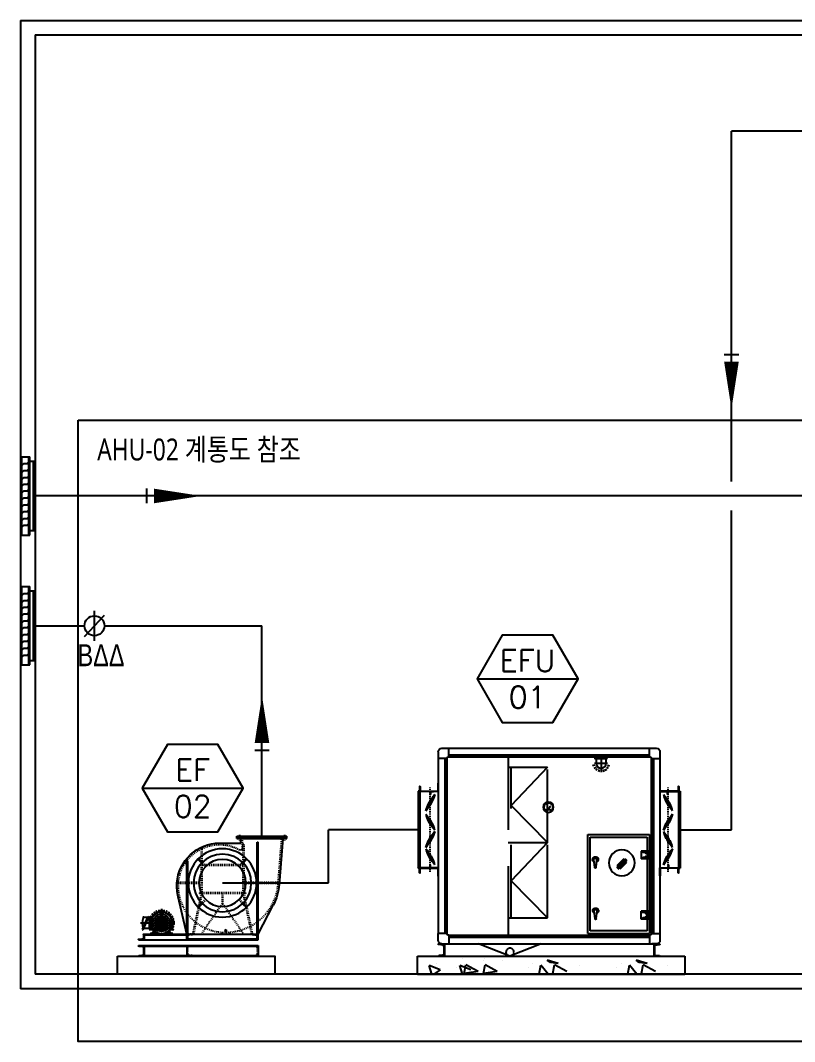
# Model space of a CAD drawing. Header units: millimetres. Extents: x -86 to 11742, y 5229 to 11464.
# Drawn here: x 8528 to 8612.8, y 5385.4 to 5497.3 of the extents above; entities that cross this region are included whole.
import ezdxf
from ezdxf.enums import TextEntityAlignment as Align
from ezdxf.lldxf.tags import DXFTag

# ---------------------------------------------------------------- set-up
doc = ezdxf.new("R2010")
doc.units = ezdxf.units.MM
doc.header["$LTSCALE"] = 5
doc.header["$PDMODE"] = 1
for name, pattern in [('CENTER', [2, 1.25, -0.25, 0.25, -0.25]), ('CENTER2', [28.575, 19.05, -3.175, 3.175, -3.175]), ('HIDDEN', [0.375, 0.25, -0.125]), ('HIDDEN2', [4.7625, 3.175, -1.5875]), ('HIDDENX2', [0.75, 0.5, -0.25]), ('PHANTOM', [63.5, 31.75, -6.35, 6.35, -6.35, 6.35, -6.35])]:
    doc.linetypes.add(name, pattern=pattern)
doc.layers.get('0').update_dxf_attribs({"linetype": 'CONTINUOUS'})
doc.layers.get('Defpoints').update_dxf_attribs({"linetype": 'CONTINUOUS'})
for name, color, linetype in [('2', 2, 'CONTINUOUS'), ('AUTO', 7, 'CONTINUOUS'), ('C', 7, 'CENTER'), ('FPP', 7, 'CONTINUOUS'), ('LGK-S', 121, 'CONTINUOUS'), ('NARA', 8, 'CONTINUOUS')]:
    doc.layers.add(name, color=color, linetype=linetype)
doc.styles.add('GHS', font='ROMANS.shx', dxfattribs={"bigfont": 'GHS.shx'})
doc.styles.add('QQ', font='MALGUN.TTF.TTF')
doc.styles.get("Standard").update_dxf_attribs({"font": 'SYMBOL'})
tags = doc.linetypes.add('H2', pattern=[1, 0.6, -0.4]).pattern_tags.tags
tags[6:7] = [DXFTag(74, 4), DXFTag(75, 0), DXFTag(340, '0'), DXFTag(46, 1.0), DXFTag(50, 0.0), DXFTag(44, 0.0), DXFTag(45, 0.0)]
tags[4:5] = [DXFTag(74, 4), DXFTag(75, 0), DXFTag(340, '0'), DXFTag(46, 1.0), DXFTag(50, 0.0), DXFTag(44, 0.0), DXFTag(45, 0.0)]

# ---------------------------------------------------------------- blocks, each defined once
blk = doc.blocks.new('LU')
at = {"layer": '2', "color": 1}
for p, q in [((-2.3, -6.33), (-2.3, 7.06)), ((-0.67, 7.06), (-2.3, 7.06)), ((-2.09, -6.33), (-2.09, 7.06)), ((-0.88, 7.06), (-0.88, -6.33)), ((-0.88, 7.06), (-0.67, 7.06)), ((-0.67, 7.06), (-0.67, -6.33)), ((-3.1, -5.58), (-3.1, 6.31)), ((-2.09, 6.31), (-3.1, 6.31)), ((-2.9, -5.58), (-2.9, 6.31)), ((-2.09, -5.58), (-3.1, -5.58)), ((-0.67, -6.33), (-2.3, -6.33))]:
    blk.add_line(p, q, dxfattribs=at)
at = {"layer": 'FPP', "color": 1}
for p, q in [((-2.09, 6.2), (-1.9, 5.84)), ((-1.9, 5.84), (-1.18, 5.84)), ((-1.18, 5.84), (-0.88, 5.5)), ((-2.09, 5), (-1.9, 4.65)), ((-2.09, 3.84), (-1.9, 3.48)), ((-1.9, 4.65), (-1.18, 4.65)), ((-1.18, 4.65), (-0.88, 4.3)), ((-2.09, 2.67), (-1.9, 2.32)), ((-1.9, 3.48), (-1.18, 3.48)), ((-1.9, 2.32), (-1.18, 2.32)), ((-1.18, 3.48), (-0.88, 3.14)), ((-1.18, 2.32), (-0.88, 1.98)), ((-2.09, 1.51), (-1.9, 1.16)), ((-2.09, 0.35), (-1.9, 0)), ((-1.9, 1.16), (-1.18, 1.16)), ((-1.9, 0), (-1.18, 0)), ((-1.18, 1.16), (-0.88, 0.82)), ((-1.18, 0), (-0.88, -0.34)), ((-2.09, -0.85), (-1.9, -1.2)), ((-1.9, -1.2), (-1.18, -1.2)), ((-1.18, -1.2), (-0.88, -1.54)), ((-2.09, -2.01), (-1.9, -2.36)), ((-2.09, -3.21), (-1.9, -3.56)), ((-1.9, -2.36), (-1.18, -2.36)), ((-1.18, -2.36), (-0.88, -2.7)), ((-2.09, -4.37), (-1.9, -4.72)), ((-1.9, -3.56), (-1.18, -3.56)), ((-1.9, -4.72), (-1.18, -4.72)), ((-1.18, -3.56), (-0.88, -3.9)), ((-1.18, -4.72), (-0.88, -5.06))]:
    blk.add_line(p, q, dxfattribs=at)
blk = doc.blocks.new('1hp2')
at = {"color": 5}
for p, q in [((4739.9, 9246.6), (4780.2, 9337)), ((4743.6, 9244.9), (4783.8, 9335.4)), ((4748.8, 9333.8), (4777.4, 9333.8)), ((4780.2, 9337), (4783.8, 9335.4)), ((4781.4, 9329.9), (4783.3, 9329.1)), ((4783.7, 9333.6), (4797, 9333.6)), ((4785, 9333.6), (4785, 9253.6)), ((4785, 9328.6), (4785, 9258.6)), ((4796.5, 9336.2), (4805.2, 9330.1)), ((4798, 9338.7), (4807.4, 9334.1)), ((4807, 9351.2), (4814.2, 9343.4)), ((4809, 9353.4), (4817.3, 9346.9)), ((4820.4, 9363.6), (4825.9, 9354.6)), ((4822.8, 9365.4), (4829.6, 9357.3)), ((4835.9, 9324.9), (4909.2, 9324.9)), ((4836.1, 9373), (4839.6, 9363)), ((4838.9, 9374.2), (4843.8, 9364.9)), ((4839.7, 9328.6), (4905.4, 9328.6)), ((4850.5, 9335.9), (4894.7, 9335.9)), ((4853.5, 9379), (4854.8, 9368.5)), ((4856.4, 9379.6), (4859.3, 9369.5)), ((4860.7, 9339.7), (4884.4, 9339.7)), ((4867.5, 9382.4), (4864.2, 9370)), ((4864.2, 9367.8), (4864.2, 9356.3)), ((4867.8, 9375.6), (4873, 9378.6)), ((4867.8, 9375.6), (4867.8, 9372.6)), ((4867.8, 9372.6), (4867.8, 9369.5)), ((4873, 9366.5), (4867.8, 9369.5)), ((4873, 9378.6), (4878.3, 9375.6)), ((4878.3, 9369.5), (4873, 9366.5)), ((4878.3, 9372.6), (4878.3, 9375.6)), ((4878.3, 9369.5), (4878.3, 9372.6)), ((4881.9, 9370), (4878.5, 9382.4)), ((4881.9, 9368.4), (4881.9, 9356.3)), ((4886.8, 9369.5), (4889.7, 9379.6)), ((4891.3, 9368.5), (4892.6, 9379)), ((4902.3, 9364.9), (4907.2, 9374.2)), ((4906.5, 9363), (4910, 9373)), ((4916.5, 9357.3), (4923.2, 9365.4)), ((4920.2, 9354.6), (4925.7, 9363.6)), ((4928.8, 9346.9), (4937.1, 9353.4)), ((4931.8, 9343.4), (4939.1, 9351.2)), ((4938.7, 9334.1), (4948.1, 9338.7)), ((4940.9, 9330.1), (4949.6, 9336.2)), ((4748.4, 9255.8), (4780, 9255.8)), ((4783.7, 9253.6), (4793.5, 9253.6)), ((4785.7, 9301.3), (4796.2, 9299.3)), ((4785.7, 9286), (4796.1, 9287.8)), ((4786, 9283), (4796.6, 9283.2)), ((4786.1, 9304.3), (4796.6, 9303.9)), ((4789.2, 9268), (4799, 9271.9)), ((4789.3, 9319.3), (4799, 9315.2)), ((4790.1, 9265.2), (4800.4, 9267.6)), ((4790.2, 9322.2), (4800.4, 9319.6)), ((4802.4, 9263), (4793.4, 9253.9)), ((4799.4, 9257.1), (4804.6, 9260.1)), ((4799.4, 9257.1), (4799.4, 9254.1)), ((4799.4, 9254.1), (4799.4, 9251)), ((4804.6, 9248), (4799.4, 9251)), ((4803.8, 9263.8), (4814.3, 9269.8)), ((4804.6, 9260.1), (4809.9, 9257.1)), ((4809.9, 9251), (4804.6, 9248)), ((4809.9, 9254.1), (4809.9, 9257.1)), ((4809.9, 9251), (4809.9, 9254.1)), ((4813.2, 9248.8), (4823.1, 9254.6)), ((4823.2, 9295.6), (4921.9, 9295.6)), ((4823.2, 9291.6), (4921.9, 9291.6)), ((4824.3, 9302.8), (4920.8, 9302.8)), ((4824.3, 9284.3), (4920.8, 9284.3)), ((4825.4, 9306.6), (4919.7, 9306.6)), ((4825.4, 9280.5), (4919.7, 9280.5)), ((4828.3, 9313.8), (4916.8, 9313.8)), ((4828.3, 9273.3), (4916.8, 9273.3)), ((4830.4, 9317.6), (4914.7, 9317.6)), ((4830.4, 9269.5), (4914.7, 9269.5)), ((4835.9, 9262.3), (4909.2, 9262.3)), ((4839.7, 9258.5), (4905.4, 9258.5)), ((4850.5, 9251.2), (4894.7, 9251.2)), ((4933.5, 9248.5), (4922.9, 9254.6)), ((4941.7, 9264.1), (4931.8, 9269.8)), ((4936.2, 9257.1), (4941.5, 9260.1)), ((4936.2, 9257.1), (4936.2, 9254.1)), ((4936.2, 9254.1), (4936.2, 9251)), ((4941.5, 9248), (4936.2, 9251)), ((4941.5, 9260.1), (4946.7, 9257.1)), ((4946.7, 9251), (4941.5, 9248)), ((4952.7, 9253.9), (4943.6, 9263)), ((4945.6, 9267.6), (4955.9, 9265.2)), ((4945.7, 9319.6), (4955.9, 9322.2)), ((4946.7, 9254.1), (4946.7, 9257.1)), ((4946.7, 9251), (4946.7, 9254.1)), ((4947, 9315.2), (4956.8, 9319.3)), ((4947.1, 9271.9), (4956.9, 9268)), ((4949.4, 9283.2), (4960, 9283)), ((4949.5, 9303.9), (4960, 9304.3)), ((4949.9, 9299.3), (4960.3, 9301.3)), ((4950, 9287.8), (4960.3, 9286)), ((4739.9, 9246.6), (4743.6, 9244.9)), ((4798, 9213.6), (4798, 9218.6)), ((4798, 9213.6), (4835, 9213.6)), ((4798.9, 9244.4), (4811.3, 9247.7)), ((4801, 9221.6), (4829, 9221.6)), ((4805.5, 9221.6), (4805.5, 9213.6)), ((4815.2, 9226), (4819, 9240.2)), ((4815.5, 9221.6), (4815.5, 9213.6)), ((4825, 9223.8), (4827.3, 9232.4)), ((4834.7, 9217.6), (4837.2, 9222.1)), ((4835, 9213.6), (4835, 9215.6)), ((4860.7, 9247.5), (4884.4, 9247.5)), ((4908.8, 9222.1), (4911.4, 9217.6)), ((4911, 9213.6), (4911, 9215.6)), ((4911, 9213.6), (4948, 9213.6)), ((4917, 9221.6), (4945, 9221.6)), ((4918.8, 9232.4), (4921.1, 9223.8)), ((4927.1, 9240.2), (4930.8, 9226)), ((4930.5, 9213.6), (4930.5, 9221.6)), ((4934.8, 9247.7), (4947.2, 9244.4)), ((4940.5, 9213.6), (4940.5, 9221.6)), ((4948, 9213.6), (4948, 9218.6))]:
    blk.add_line(p, q, dxfattribs=at)
for centre, radius in [((4873, 9293.6), 60), ((4873, 9372.6), 5.25), ((4804.6, 9254.1), 5.25), ((4941.5, 9254.1), 5.25)]:
    blk.add_circle(centre, radius, dxfattribs=at)
for centre, radius, start, end in [((4883, 9291.8), 145, 164.98969, 194.92212), ((4748.8, 9327.8), 6, 90, 164.98969), ((4777.4, 9335.8), 2, 270, 336), ((4782, 9326.3), 3, 0, 66), ((4797.3, 9337.4), 1.5, 47.99999, 235.20062), ((4797, 9334.6), 1, 269.99936, 55.20128), ((4873, 9293.6), 74.5, 99.29811, 200.70199), ((4803.4, 9327.7), 3, 333.89932, 55.20053), ((4808.1, 9352.2), 1.5, 35.99999, 223.20064), ((4808.7, 9336.8), 3, 243.92902, 326.07082), ((4812.1, 9341.4), 3, 321.89932, 43.20053), ((4819.1, 9349.2), 3, 231.92898, 314.07082), ((4821.7, 9364.4), 1.5, 23.99999, 211.20065), ((4823.3, 9353), 3, 309.89932, 31.20053), ((4831.9, 9359.2), 3, 219.92894, 302.07082), ((4872.6, 9291.6), 49.5, 137.76079, 148.29989), ((4837.5, 9373.5), 1.5, 12, 199.20066), ((4836.8, 9362.1), 3, 297.89932, 19.20054), ((4872.6, 9291.6), 49.5, 116.50585, 131.57094), ((4846.4, 9366.4), 3, 207.9289, 290.07077), ((4851.8, 9368.1), 3, 285.89928, 7.20054), ((4854.9, 9379.2), 1.5, 0, 187.20068), ((4862.2, 9370.3), 3, 195.92886, 263.72581), ((4872.6, 9291.6), 49.5, 76.119, 103.881), ((4860.4, 9371), 4, 279.2982, 345.00932), ((4860.2, 9356.3), 4, 281.55484, 360), ((4873, 9293.6), 87, 89.99998, 93.9851), ((4873, 9293.6), 89, 89.99998, 93.54299), ((4873, 9293.6), 89, 86.45697, 89.99998), ((4873, 9293.6), 87, 86.01487, 89.99998), ((4885.7, 9371), 4, 194.99072, 260.70216), ((4885.9, 9356.3), 4, 180.00004, 258.44585), ((4883.9, 9370.3), 3, 276.27423, 344.07114), ((4873, 9293.6), 74.5, 0, 80.70202), ((4891.1, 9379.2), 1.5, 352.79932, 179.99996), ((4894.3, 9368.1), 3, 172.79942, 254.10069), ((4872.6, 9291.6), 49.5, 48.42906, 63.49415), ((4899.6, 9366.4), 3, 249.92926, 332.0711), ((4909.3, 9362.1), 3, 160.79943, 242.10064), ((4908.5, 9373.5), 1.5, 340.79934, 167.99998), ((4872.6, 9291.6), 49.5, 31.70011, 42.23921), ((4914.2, 9359.2), 3, 237.92922, 320.07106), ((4922.8, 9353), 3, 148.79944, 230.10066), ((4924.4, 9364.4), 1.5, 328.79935, 155.99999), ((4926.9, 9349.2), 3, 225.92923, 308.07102), ((4934, 9341.4), 3, 136.79946, 218.10067), ((4937.3, 9336.8), 3, 213.92919, 296.07101), ((4938, 9352.2), 1.5, 316.79936, 144), ((4942.6, 9327.7), 3, 124.79947, 206.10063), ((4948.8, 9337.4), 1.5, 304.79938, 131.99996), ((4741, 9253.9), 2, 336, 14.92212), ((4780, 9260.8), 5, 270, 0), ((4786, 9302.8), 1.5, 87.92869, 131.12111), ((4786, 9302.8), 1.5, 228.87884, 259.20062), ((4786, 9284.5), 1.5, 99.92873, 130.06341), ((4786, 9284.5), 1.5, 229.93653, 271.2006), ((4789.8, 9320.7), 1.5, 59.99993, 247.20061), ((4789.8, 9266.6), 1.5, 95.99989, 283.20057), ((4873, 9293.6), 89, 206.45702, 210.00003), ((4873, 9293.6), 87, 206.01492, 210.00003), ((4795.6, 9290.8), 3, 279.92915, 2.07082), ((4795.6, 9296.4), 3, 357.89932, 79.20047), ((4796.7, 9306.9), 3, 267.9291, 350.07082), ((4796.7, 9280.2), 3, 9.89932, 91.20046), ((4797.9, 9312.4), 3, 345.89932, 67.20048), ((4797.9, 9274.7), 3, 291.92919, 14.07082), ((4801.1, 9322.5), 3, 255.92906, 338.07082), ((4801.1, 9264.7), 3, 35.8874, 103.20044), ((4799.6, 9265.8), 4, 314.99072, 20.70216), ((4812.3, 9273.3), 4, 300.00007, 18.44585), ((4825.1, 9251.1), 4, 41.55484, 119.99998), ((4872.6, 9291.6), 49.5, 166.8851, 175.40279), ((4872.6, 9295.5), 49.5, 184.59721, 193.1149), ((4872.6, 9291.6), 49.5, 153.28416, 162.37343), ((4872.6, 9295.5), 49.5, 197.62657, 206.71584), ((4872.6, 9295.5), 49.5, 211.70011, 222.23921), ((4872.6, 9295.5), 49.5, 228.42906, 243.49415), ((4872.6, 9295.5), 49.5, 296.50585, 311.57094), ((4872.6, 9295.5), 49.5, 317.76079, 328.29989), ((4872.6, 9291.6), 49.5, 17.62657, 26.71584), ((4872.6, 9295.5), 49.5, 333.28416, 342.37343), ((4920.9, 9251.1), 4, 60.00004, 138.4458), ((4872.6, 9291.6), 49.5, 4.59721, 13.1149), ((4872.6, 9295.5), 49.5, 346.8851, 355.40279), ((4933.8, 9273.3), 4, 161.55479, 239.99995), ((4944.9, 9322.5), 3, 201.9292, 284.07097), ((4944.9, 9264.7), 3, 76.79952, 144.11257), ((4946.5, 9265.8), 4, 159.29782, 225.00927), ((4946.5, 9265.8), 4, 159.29782, 225.00927), ((4873, 9293.6), 74.5, 339.29792, 359.99998), ((4948.2, 9312.4), 3, 112.79948, 194.10064), ((4948.2, 9274.7), 3, 165.92917, 248.07078), ((4949.4, 9306.9), 3, 189.92922, 272.07093), ((4949.4, 9280.2), 3, 88.79951, 170.10067), ((4950.5, 9296.4), 3, 100.7995, 182.10066), ((4950.5, 9290.8), 3, 177.92916, 260.07082), ((4873, 9293.6), 87, 330.00003, 333.98515), ((4873, 9293.6), 89, 330.00003, 333.54304), ((4956.2, 9320.7), 1.5, 292.79941, 120.00003), ((4956.3, 9266.6), 1.5, 256.79945, 84.00007), ((4960.1, 9302.8), 1.5, 280.79942, 108.00004), ((4960.1, 9284.5), 1.5, 268.79943, 96.00006), ((4873, 9293.6), 89, 210.00003, 213.54304), ((4873, 9293.6), 87, 210.00003, 213.98515), ((4801, 9218.6), 3, 90, 180), ((4809.4, 9227.6), 6, 269.99991, 344.99998), ((4812.3, 9243.8), 4, 39.29787, 105.0093), ((4873, 9293.6), 74.5, 219.29794, 320.70196), ((4816.1, 9241), 3, 345.00024, 42.75069), ((4822.1, 9224.6), 3, 269.99996, 345.00001), ((4824.4, 9233.2), 3, 345.00014, 51.13563), ((4829, 9215.6), 6, 0, 90), ((4842.4, 9219.1), 6, 67.65636, 149.99997), ((4872.6, 9295.5), 49.5, 256.119, 283.881), ((4903.6, 9219.1), 6, 30.00003, 112.34361), ((4917, 9215.6), 6, 90, 180), ((4921.7, 9233.2), 3, 128.86436, 194.99982), ((4924, 9224.6), 3, 195.00001, 270.00007), ((4929.9, 9241), 3, 137.24926, 194.99971), ((4933.8, 9243.8), 4, 74.99067, 140.70211), ((4936.6, 9227.6), 6, 195.00006, 270.00013), ((4945, 9218.6), 3, 0, 90), ((4873, 9293.6), 87, 326.01492, 330.00003), ((4873, 9293.6), 89, 326.45702, 330.00003)]:
    blk.add_arc(centre, radius, start, end, dxfattribs=at)
at = {"layer": 'C', "color": 5}
for p, q in [((4786.4, 9243.6), (4815.2, 9260.2)), ((4930.8, 9260.2), (4959.6, 9243.6))]:
    blk.add_line(p, q, dxfattribs=at)
at = {"layer": 'C', "color": 5, "ltscale": 0.5}
for p, q in [((4810.5, 9206.6), (4810.5, 9224.7)), ((4935.5, 9207), (4935.5, 9224.7))]:
    blk.add_line(p, q, dxfattribs=at)
at = {"layer": 'C', "color": 5}
for start, end in [(80.98145, 98.91403), (200.9815, 218.91408), (320.98151, 338.91409)]:
    blk.add_arc((4873, 9293.6), 79, start, end, dxfattribs=at)
at = {"layer": 'Defpoints', "color": 5}
for p in [(4873, 9382.6), (4963, 9293.6), (4966.5, 9293.6), (4834, 9213.6), (4912, 9213.6)]:
    blk.add_point(p, dxfattribs=at)
blk = doc.blocks.new('ea-tf')
at = {"layer": '2'}
for p, q in [((-378, 1266), (-904, 1266)), ((-904, 1239), (-904, 1266)), ((-378, 1252), (-904, 1252)), ((-378, 1239), (-904, 1239)), ((-861, 1239), (-823, 757)), ((-600, 172), (-600, 1201)), ((-591, 1201), (-600, 1201)), ((-591, 182), (-591, 1201)), ((-420, 1192), (-420, 1239)), ((-195, 1192), (-420, 1192)), ((-378, 1239), (-378, 1266)), ((-444, 984), (-483, 1024)), ((-437, 991), (-477, 1030)), ((-13, 991), (27, 1030)), ((-6, 984), (33, 1024)), ((141, 182), (141, 1005)), ((141, 1005), (150, 1005)), ((150, 172), (150, 1005)), ((-600, 232), (-760, 538)), ((-444, 561), (-483, 521)), ((-437, 554), (-477, 515)), ((-13, 554), (27, 515)), ((-6, 561), (33, 521)), ((150, 232), (242, 627)), ((141, 232), (-591, 232)), ((600, 232), (150, 232)), ((600, 225), (150, 225)), ((143, 182), (-600, 182)), ((600, 172), (-600, 172)), ((600, 112), (-600, 112)), ((-600, 112), (-600, 0)), ((150, 112), (150, 0)), ((600, 105), (-600, 105)), ((600, 8), (-600, 8)), ((600, 0), (-600, 0))]:
    blk.add_line(p, q, dxfattribs=at)
at = {"layer": '2', "color": 1, "linetype": 'CENTER'}
for p, q in [((-877, 1278), (-877, 1217)), ((-406, 1278), (-406, 1217)), ((-276, 267), (-243, 267)), ((-259, 250), (-259, 283))]:
    blk.add_line(p, q, dxfattribs=at)
at = {"layer": '2', "color": 5, "linetype": 'HIDDEN'}
for p, q in [((-847, 1252), (-808, 759)), ((-435, 1135), (-435, 1252)), ((-450, 1178), (-450, 669)), ((-441, 1178), (-441, 669)), ((-9, 1131), (-9, 669)), ((0, 1131), (-9, 1131)), ((0, 1131), (0, 669)), ((-403, 944), (-444, 984)), ((-397, 950), (-437, 991)), ((-53, 950), (-13, 991)), ((-47, 944), (-6, 984)), ((-441, 964), (-9, 964)), ((-441, 956), (-9, 956)), ((-809, 777), (-450, 777)), ((-809, 768), (-450, 768)), ((22, 777), (254, 777)), ((22, 768), (254, 768)), ((-450, 660), (-540, 232)), ((-441, 660), (-531, 232)), ((-467, 669), (17, 669)), ((-467, 660), (17, 660)), ((-227, 660), (-227, 555)), ((-223, 660), (-223, 555)), ((-9, 660), (81, 232)), ((0, 660), (90, 232)), ((-227, 555), (-449, 232)), ((-403, 601), (-444, 561)), ((-397, 595), (-437, 554)), ((-223, 555), (-1, 232)), ((-53, 595), (-13, 554)), ((-47, 601), (-6, 561)), ((-544, 225), (-577, 225)), ((-540, 230), (-540, 232)), ((90, 232), (150, 232)), ((90, 230), (90, 232)), ((95, 225), (128, 225)), ((150, 232), (150, 172)), ((150, 172), (150, 232)), ((150, 218), (150, 172)), ((-592, 177), (-592, 210)), ((-540, 112), (-540, 110)), ((90, 112), (90, 110)), ((143, 177), (143, 210)), ((147, 172), (150, 172)), ((-540, 0), (-600, 0)), ((-592, 90), (-592, 22)), ((-544, 105), (-577, 105)), ((-544, 8), (-577, 8)), ((-540, 3), (-540, 0)), ((90, 3), (90, 0)), ((90, 0), (150, 0)), ((95, 105), (128, 105)), ((95, 8), (128, 8)), ((143, 90), (143, 22))]:
    blk.add_line(p, q, dxfattribs=at)
at = {"layer": '2', "color": 5}
for p, q in [((-450, 1178), (-441, 1178)), ((-467, 669), (-467, 660)), ((17, 669), (17, 660)), ((-227, 555), (-223, 555))]:
    blk.add_line(p, q, dxfattribs=at)
at = {"layer": '2', "color": 1, "linetype": 'CENTER2'}
for p, q in [((416, 501), (416, 221)), ((637, 352), (276, 352))]:
    blk.add_line(p, q, dxfattribs=at)
at = {"layer": '2', "color": 5, "linetype": 'HIDDEN2'}
for p, q in [((-540, 232), (-600, 232)), ((-597, 172), (-600, 172)), ((150, 112), (150, 0))]:
    blk.add_line(p, q, dxfattribs=at)
at = {"layer": '2', "linetype": 'Continuous'}
for p, q in [((600, 232), (600, 172)), ((603, 232), (600, 232)), ((607, 228), (607, 195)), ((600, 172), (660, 172)), ((660, 172), (600, 172)), ((600, 112), (600, 0)), ((660, 112), (600, 112)), ((615, 172), (660, 172)), ((655, 180), (622, 180)), ((660, 176), (660, 172)), ((660, 112), (660, 110)), ((660, 0), (600, 0)), ((607, 90), (607, 22)), ((655, 105), (622, 105)), ((655, 8), (622, 8)), ((660, 3), (660, 0))]:
    blk.add_line(p, q, dxfattribs=at)
at = {"layer": '2'}
for centre, radius in [((-225, 772), 360), ((-225, 772), 304), ((-225, 772), 248), ((-259, 267), 9.78)]:
    blk.add_circle(centre, radius, dxfattribs=at)
for centre, radius, start, end in [((-195, 742), 450, 3.9546, 90), ((-255, 802), 570, 184.5424, 207.6301), ((-255, 742), 510, 346.9074, 3.4746)]:
    blk.add_arc(centre, radius, start, end, dxfattribs=at)
at = {"layer": '2', "color": 5, "linetype": 'HIDDEN'}
for centre, radius, start, end in [((-418, 1135), 16.5, 180, 299.6708), ((-195, 742), 435, 3.9546, 119.6708), ((-255, 802), 555, 184.5424, 273.0986), ((-255, 742), 495, 273.4746, 3.4746), ((-577, 210), 15, 90, 180), ((-544, 230), 4.5, 270, 0), ((95, 230), 4.5, 180, 270), ((128, 210), 15, 0, 90), ((-597, 177), 4.5, 270, 0), ((-544, 110), 4.5, 270, 0), ((95, 110), 4.5, 180, 270), ((147, 177), 4.5, 180, 270), ((-577, 90), 15, 90, 180), ((-577, 22), 15, 180, 270), ((-544, 3), 4.5, 0, 90), ((95, 3), 4.5, 90, 180), ((128, 90), 15, 0, 90), ((128, 22), 15, 270, 0)]:
    blk.add_arc(centre, radius, start, end, dxfattribs=at)
at = {"layer": '2', "linetype": 'Continuous'}
for centre, radius, start, end in [((603, 228), 4.5, 0, 90), ((622, 195), 15, 180, 270), ((655, 176), 4.5, 0, 90), ((655, 110), 4.5, 270, 0), ((622, 90), 15, 90, 180), ((622, 22), 15, 180, 270), ((655, 3), 4.5, 0, 90)]:
    blk.add_arc(centre, radius, start, end, dxfattribs=at)
at = {"layer": '2', "xscale": -1.5, "yscale": 1.5, "zscale": 1.5}
blk.add_blockref('1hp2', (7726, -13588), dxfattribs=at)
blk = doc.blocks.new('EFU-AHU2')
at = {"color": 2}
for p, q in [((-92.7, 1142.4), (-89.3, 1142.4)), ((-88.8, 1157.2), (-85.8, 1155.5)), ((-88.8, 1127.6), (-85.8, 1129.4)), ((-77.9, 1168.1), (-76.2, 1165.1)), ((-75.4, 1149.7), (-62.5, 1125.1)), ((-63.1, 1172), (-63.1, 1168.6)), ((-48.3, 1168.1), (-50.1, 1165.1)), ((-37.5, 1157.2), (-40.5, 1155.5)), ((-37.5, 1127.6), (-40.5, 1129.4)), ((-33.6, 1142.4), (-37, 1142.4))]:
    blk.add_line(p, q, dxfattribs=at)
blk.add_circle((-63.1, 1142.4), 35.3, dxfattribs=at)
for centre, radius, start, end in [((-63.1, 1142.4), 29.6, 311.80005, 228.19995), ((-63.1, 1091.1), 35.3, 46.63917, 133.36083)]:
    blk.add_arc(centre, radius, start, end, dxfattribs=at)
blk.add_solid([(-77.4, 1148.6), (-73.3, 1150.8), (-81.8, 1162)], dxfattribs=at)
at = {"layer": '2'}
for p, q in [((665.2, 1547), (-801.7, 1547)), ((-755.1, 1487.8), (-755.1, 1547)), ((618.6, 1487.8), (618.6, 1547)), ((-827, 1521.7), (-827, 278.3)), ((-827, 1521.7), (-827, 278.3)), ((-827, 1521.7), (-827, 231.7)), ((-767.8, 1475.1), (-827, 1475.1)), ((-767.8, 1475.1), (-767.8, 278.3)), ((618.6, 1487.8), (-755.1, 1487.8)), ((631.3, 1475.1), (631.3, 278.3)), ((631.3, 1475.1), (690.5, 1475.1)), ((690.5, 1521.7), (690.5, 1475.1)), ((690.5, 1475.1), (690.5, 278.3)), ((-467.6, 1429.3), (-481.7, 1424.7)), ((-461.1, 1416.5), (-473, 1407.8)), ((-450.9, 1406.3), (-459.6, 1394.3)), ((-438.1, 1399.8), (-442.7, 1385.7)), ((-409.8, 1399.8), (-405.2, 1385.7)), ((-397, 1406.3), (-388.3, 1394.3)), ((-386.8, 1416.5), (-374.9, 1407.8)), ((-380.3, 1429.3), (-366.2, 1424.7)), ((-424, 1397.6), (-424, 1382.7)), ((-880.2, 1229.8), (-880.2, 1251)), ((-880.2, 1229.8), (-878.5, 1229.8)), ((-878.5, 1229.8), (-878.5, 1249.3)), ((-878.5, 1249.3), (-859, 1249.3)), ((-859, 1249.3), (-859, 1251)), ((722.5, 1249.3), (722.5, 1251)), ((742, 1249.3), (722.5, 1249.3)), ((742, 1229.8), (742, 1249.3)), ((743.7, 1229.8), (742, 1229.8)), ((743.7, 1229.8), (743.7, 1251)), ((-885.5, 728.3), (-905, 728.3)), ((-905, 728.3), (-905, 726.6)), ((-885.5, 747.7), (-885.5, 728.3)), ((-883.8, 747.7), (-885.5, 747.7)), ((-883.8, 747.7), (-883.8, 726.6)), ((747.3, 747.7), (747.3, 726.6)), ((747.3, 747.7), (749, 747.7)), ((749, 747.7), (749, 728.3)), ((749, 728.3), (768.5, 728.3)), ((768.5, 728.3), (768.5, 726.6)), ((-767.8, 278.3), (-827, 278.3)), ((618.6, 265.6), (-755.1, 265.6)), ((-755.1, 265.6), (-755.1, 206.4)), ((618.6, 265.6), (618.6, 206.4)), ((631.3, 278.3), (690.5, 278.3)), ((690.5, 231.7), (690.5, 278.3)), ((690.5, 231.7), (690.5, 278.3)), ((-827, 206.4), (-772, 206.4)), ((-795.1, 198.9), (-823.9, 201.4)), ((-795.1, 198.9), (-823.9, 201.4)), ((73.3, 206.4), (-801.7, 206.4)), ((665.2, 206.4), (-801.7, 206.4)), ((-789, 192.1), (-789, 136)), ((-784.7, 206.4), (-784.7, 121.8)), ((665.2, 206.4), (73.3, 206.4)), ((648.2, 206.4), (648.2, 121.8)), ((652.5, 192.1), (652.5, 136)), ((658.6, 198.9), (687.4, 201.4)), ((690.5, 206.4), (665.2, 206.4)), ((-827, 121.8), (-827, 123.3)), ((-795.1, 129.2), (-823.9, 126.7)), ((658.6, 129.2), (687.4, 126.7)), ((690.5, 121.8), (690.5, 123.3))]:
    blk.add_line(p, q, dxfattribs=at)
at = {"layer": '2', "color": 5}
for p, q in [((-781.8, 1475.1), (-781.8, 278.3)), ((-775, 1475.1), (-775, 278.3)), ((618.6, 1501.8), (-755.1, 1501.8)), ((618.6, 1495), (-755.1, 1495)), ((638.5, 1475.1), (638.5, 278.3)), ((645.3, 1475.1), (645.3, 278.3)), ((618.6, 258.4), (-755.1, 258.4)), ((618.6, 251.6), (-755.1, 251.6))]:
    blk.add_line(p, q, dxfattribs=at)
at = {"layer": '2', "color": 1}
for p, q in [((-424, 1493.7), (-424, 1400.3)), ((-379.1, 1443.4), (-468.8, 1443.4))]:
    blk.add_line(p, q, dxfattribs=at)
at = {"layer": '2', "color": 5, "linetype": 'HIDDENX2', "ltscale": 200}
for p, q in [((211.8, 1487.8), (211.8, 265.6)), ((-58.1, 900), (-58.1, 1415.9)), ((211.8, 1415.9), (-58.1, 1415.9)), ((-58.1, 1415.9), (190.6, 1154.7)), ((211.8, 1415.9), (-58.1, 1415.9)), ((190.6, 384), (190.6, 1415.9)), ((190.6, 1154.7), (-58.1, 900)), ((-58.1, 384), (-58.1, 900)), ((211.8, 900), (-58.1, 900)), ((-58.1, 900), (190.6, 638.7)), ((211.8, 900), (-58.1, 900)), ((190.6, 638.7), (-58.1, 384)), ((211.8, 384), (-58.1, 384)), ((-14.8, 206.4), (200.4, 121.8)), ((200.4, 121.8), (415.6, 206.4))]:
    blk.add_line(p, q, dxfattribs=at)
at = {"layer": '2', "linetype": 'Continuous'}
for p, q in [((690.5, 1521.7), (690.5, 388.2)), ((690.5, 206.4), (-827, 206.4)), ((690.5, 121.8), (-827, 121.8)), ((-880.7, 59.1), (-880.7, 59.1)), ((-273, 59.1), (-273, 59.1))]:
    blk.add_line(p, q, dxfattribs=at)
at = {"layer": '2', "color": 1, "linetype": 'CENTER'}
for p, q in [((-882, 699.5), (-882, 1278.1)), ((745.5, 699.5), (745.5, 1278.1)), ((-872.4, 1039.9), (-891.6, 1039.9)), ((735.9, 1039.9), (755.1, 1039.9)), ((-872.4, 921.5), (-891.6, 921.5)), ((735.9, 921.5), (755.1, 921.5)), ((-872.4, 803.1), (-891.6, 803.1)), ((735.9, 803.1), (755.1, 803.1))]:
    blk.add_line(p, q, dxfattribs=at)
at = {"layer": '2', "color": 7}
for p, q in [((-964.1, 1251), (-964.1, 724.4)), ((-953.9, 1251), (-953.9, 692.7)), ((-858.8, 1216.9), (-860.2, 1214.4)), ((-859.9, 1217.5), (-858.8, 1216.9)), ((-858.7, 1213.5), (-857.3, 1216)), ((-857.3, 1216), (-856.2, 1215.4)), ((720.8, 1216), (719.7, 1215.4)), ((722.2, 1213.5), (720.8, 1216)), ((723.4, 1217.5), (722.3, 1216.9)), ((722.3, 1216.9), (723.7, 1214.4)), ((817.4, 1251), (817.4, 692.7)), ((827.6, 1251), (827.6, 724.4)), ((-906.7, 1130.4), (-907.8, 1131)), ((-905.3, 1132.9), (-906.7, 1130.4)), ((-905.2, 1129.6), (-903.8, 1132.1)), ((-904.1, 1128.9), (-905.2, 1129.6)), ((768.7, 1129.6), (767.4, 1132.1)), ((767.6, 1128.9), (768.7, 1129.6)), ((768.8, 1132.9), (770.2, 1130.4)), ((770.2, 1130.4), (771.3, 1131)), ((-906.7, 1082.8), (-907.8, 1082.2)), ((-905.3, 1080.3), (-906.7, 1082.8)), ((-904.1, 1084.2), (-905.2, 1083.6)), ((-905.2, 1083.6), (-903.8, 1081.1)), ((768.7, 1083.6), (767.4, 1081.1)), ((767.6, 1084.2), (768.7, 1083.6)), ((768.8, 1080.3), (770.2, 1082.8)), ((770.2, 1082.8), (771.3, 1082.2)), ((-858.8, 996.3), (-860.2, 998.8)), ((-859.9, 995.7), (-858.8, 996.3)), ((-858.7, 999.6), (-857.3, 997.1)), ((-857.3, 997.1), (-856.2, 997.7)), ((720.8, 997.1), (719.7, 997.7)), ((722.2, 999.6), (720.8, 997.1)), ((722.3, 996.3), (723.7, 998.8)), ((723.4, 995.7), (722.3, 996.3)), ((-858.8, 965.2), (-860.2, 962.7)), ((-859.9, 965.8), (-858.8, 965.2)), ((-858.7, 961.9), (-857.3, 964.4)), ((-857.3, 964.4), (-856.2, 963.7)), ((720.8, 964.4), (719.7, 963.7)), ((722.2, 961.9), (720.8, 964.4)), ((723.4, 965.8), (722.3, 965.2)), ((722.3, 965.2), (723.7, 962.7)), ((-906.7, 878.7), (-907.8, 879.3)), ((-906.7, 845.9), (-907.8, 845.3)), ((-905.3, 881.2), (-906.7, 878.7)), ((-905.3, 843.4), (-906.7, 845.9)), ((-905.2, 877.9), (-903.8, 880.4)), ((-904.1, 877.3), (-905.2, 877.9)), ((-904.1, 847.4), (-905.2, 846.8)), ((-905.2, 846.8), (-903.8, 844.3)), ((768.7, 877.9), (767.4, 880.4)), ((768.7, 846.8), (767.4, 844.3)), ((767.6, 877.3), (768.7, 877.9)), ((767.6, 847.4), (768.7, 846.8)), ((768.8, 881.2), (770.2, 878.7)), ((768.8, 843.4), (770.2, 845.9)), ((770.2, 878.7), (771.3, 879.3)), ((770.2, 845.9), (771.3, 845.3)), ((-858.8, 759.5), (-860.2, 762)), ((-859.9, 758.8), (-858.8, 759.5)), ((-858.7, 762.8), (-857.3, 760.3)), ((-857.3, 760.3), (-856.2, 760.9)), ((720.8, 760.3), (719.7, 760.9)), ((722.2, 762.8), (720.8, 760.3)), ((722.3, 759.5), (723.7, 762)), ((723.4, 758.8), (722.3, 759.5))]:
    blk.add_line(p, q, dxfattribs=at)
at = {"layer": '2', "color": 6, "linetype": 'PHANTOM'}
for p, q in [((-851.3, 1228.7), (-859.9, 1217.5)), ((-851.3, 1228.7), (-856.2, 1215.4)), ((714.8, 1228.7), (723.4, 1217.5)), ((714.8, 1228.7), (719.7, 1215.4)), ((-912.8, 1117.7), (-907.8, 1131)), ((-912.8, 1117.7), (-904.1, 1128.9)), ((776.3, 1117.7), (767.6, 1128.9)), ((776.3, 1117.7), (771.3, 1131)), ((-912.8, 1095.4), (-904.1, 1084.2)), ((-912.8, 1095.4), (-907.8, 1082.2)), ((776.3, 1095.4), (767.6, 1084.2)), ((776.3, 1095.4), (771.3, 1082.2)), ((-851.3, 984.5), (-859.9, 995.7)), ((-851.3, 984.5), (-856.2, 997.7)), ((714.8, 984.5), (719.7, 997.7)), ((714.8, 984.5), (723.4, 995.7)), ((-851.3, 977), (-859.9, 965.8)), ((-851.3, 977), (-856.2, 963.7)), ((714.8, 977), (723.4, 965.8)), ((714.8, 977), (719.7, 963.7)), ((-912.8, 866), (-907.8, 879.3)), ((-912.8, 866), (-904.1, 877.3)), ((-912.8, 858.6), (-907.8, 845.3)), ((-912.8, 858.6), (-904.1, 847.4)), ((776.3, 866), (767.6, 877.3)), ((776.3, 858.6), (767.6, 847.4)), ((776.3, 866), (771.3, 879.3)), ((776.3, 858.6), (771.3, 845.3)), ((-851.3, 747.6), (-859.9, 758.8)), ((-851.3, 747.6), (-856.2, 760.9)), ((714.8, 747.6), (719.7, 760.9)), ((714.8, 747.6), (723.4, 758.8))]:
    blk.add_line(p, q, dxfattribs=at)
at = {"layer": '2', "linetype": 'ByBlock'}
for p, q in [((-332.2, 954.9), (-755.1, 954.9)), ((-755.1, 954.9), (-755.1, 278.3)), ((-349.1, 938), (-738.2, 938)), ((-738.2, 938), (-738.2, 295.2)), ((-349.1, 295.2), (-349.1, 938)), ((-332.2, 278.3), (-332.2, 954.9)), ((-541.8, 718.7), (-602.5, 779.3)), ((-535.1, 722.4), (-600.2, 787.6)), ((-532.5, 730.2), (-593.9, 791.6)), ((-534.9, 743.2), (-582.4, 790.6)), ((-389.2, 729.5), (-394.6, 783.7)), ((-380.5, 729.5), (-375.1, 783.7)), ((-553.9, 720.3), (-599.4, 765.8)), ((-391, 378.3), (-396.4, 432.5)), ((-382.3, 378.3), (-376.9, 432.5)), ((-738.2, 295.2), (-349.1, 295.2)), ((-332.2, 278.3), (-755.1, 278.3))]:
    blk.add_line(p, q, dxfattribs=at)
at = {"layer": '2', "color": 2, "linetype": 'ByBlock'}
for p, q in [((-769.3, 842.6), (-697.5, 842.6)), ((-769.3, 833.4), (-769.3, 842.6)), ((-710.1, 842.6), (-710.1, 833.4)), ((-697.5, 842.6), (-697.5, 788.5)), ((-769.3, 833.4), (-710.1, 833.4)), ((-769.3, 830), (-741.4, 830)), ((-769.3, 820.8), (-769.3, 830)), ((-769.3, 820.8), (-754.1, 820.8)), ((-769.3, 801.1), (-769.3, 810.3)), ((-769.3, 810.3), (-754.1, 810.3)), ((-769.3, 801.1), (-741.4, 801.1)), ((-769.3, 797.7), (-710.1, 797.7)), ((-769.3, 788.5), (-769.3, 797.7)), ((-769.3, 788.5), (-697.5, 788.5)), ((-766.2, 830), (-766.2, 833.4)), ((-766.2, 815.8), (-766.2, 820.8)), ((-766.2, 815.8), (-766.2, 810.3)), ((-766.2, 801.1), (-766.2, 797.7)), ((-758.7, 830), (-758.7, 833.4)), ((-758.7, 815.8), (-758.7, 820.8)), ((-758.7, 815.8), (-758.7, 810.3)), ((-758.7, 801.1), (-758.7, 797.7)), ((-754.1, 820.8), (-754.1, 810.3)), ((-741.4, 830), (-741.4, 801.1)), ((-738.2, 833.4), (-738.2, 797.7)), ((-710.1, 797.7), (-710.1, 788.5)), ((-769.3, 429.7), (-697.5, 429.7)), ((-769.3, 429.7), (-769.3, 420.5)), ((-769.3, 420.5), (-710.1, 420.5)), ((-766.2, 417.1), (-766.2, 420.5)), ((-758.7, 417.1), (-758.7, 420.5)), ((-738.2, 384.8), (-738.2, 420.5)), ((-710.1, 420.5), (-710.1, 429.7)), ((-697.5, 375.6), (-697.5, 429.7)), ((-769.3, 417.1), (-741.4, 417.1)), ((-769.3, 417.1), (-769.3, 407.9)), ((-769.3, 407.9), (-754.1, 407.9)), ((-769.3, 397.4), (-769.3, 388.2)), ((-769.3, 397.4), (-754.1, 397.4)), ((-769.3, 388.2), (-741.4, 388.2)), ((-769.3, 384.8), (-710.1, 384.8)), ((-769.3, 384.8), (-769.3, 375.6)), ((-769.3, 375.6), (-697.5, 375.6)), ((-766.2, 402.4), (-766.2, 407.9)), ((-766.2, 402.4), (-766.2, 397.4)), ((-766.2, 388.2), (-766.2, 384.8)), ((-758.7, 402.4), (-758.7, 407.9)), ((-758.7, 402.4), (-758.7, 397.4)), ((-758.7, 388.2), (-758.7, 384.8)), ((-754.1, 397.4), (-754.1, 407.9)), ((-741.4, 388.2), (-741.4, 417.1)), ((-710.1, 375.6), (-710.1, 384.8))]:
    blk.add_line(p, q, dxfattribs=at)
at = {"layer": '2', "color": 1, "linetype": 'ByBlock'}
for p, q in [((-762.5, 785.6), (-762.5, 845.4)), ((-704, 840.7), (-704, 833.5)), ((-756.9, 825.5), (-750.7, 825.5)), ((-756.9, 805.7), (-750.7, 805.7)), ((-753.9, 828.9), (-753.9, 821.7)), ((-753.9, 802.2), (-753.9, 809.4)), ((-749.2, 815.6), (-743, 815.6)), ((-746.3, 819), (-746.3, 811.8)), ((-732.7, 828.5), (-726.5, 828.5)), ((-732.7, 802.6), (-726.5, 802.6)), ((-729.7, 832), (-729.7, 824.8)), ((-729.7, 799.1), (-729.7, 806.3)), ((-701.1, 837.2), (-707.3, 837.2)), ((-701.1, 793.9), (-707.3, 793.9)), ((-704, 790.4), (-704, 797.6)), ((-762.5, 432.6), (-762.5, 372.8)), ((-701.1, 424.3), (-707.3, 424.3)), ((-704, 427.8), (-704, 420.6)), ((-756.9, 412.5), (-750.7, 412.5)), ((-756.9, 392.7), (-750.7, 392.7)), ((-753.9, 416), (-753.9, 408.8)), ((-753.9, 389.3), (-753.9, 396.5)), ((-749.2, 402.6), (-743, 402.6)), ((-746.3, 399.2), (-746.3, 406.4)), ((-732.7, 415.6), (-726.5, 415.6)), ((-732.7, 389.7), (-726.5, 389.7)), ((-729.7, 419.1), (-729.7, 411.9)), ((-729.7, 386.2), (-729.7, 393.4)), ((-701.1, 381), (-707.3, 381)), ((-704, 377.5), (-704, 384.7))]:
    blk.add_line(p, q, dxfattribs=at)
at = {"layer": '2', "linetype": 'CENTER2'}
for p, q in [((-827, 204.8), (-827, 206.4)), ((690.5, 204.8), (690.5, 206.4))]:
    blk.add_line(p, q, dxfattribs=at)
at = {"layer": '2', "color": 9, "linetype": 'Continuous'}
for p, q in [((833.9, 121.8), (-996.2, 121.8)), ((-996.2, 121.8), (-996.2, 0)), ((-738.6, 72.8), (-685.2, 79.1)), ((-738.5, 72.7), (-663.3, 95.6)), ((-685.3, 79.1), (-663.5, 95.7)), ((-562.3, 71.9), (-562.3, 71.9)), ((-130.9, 72.8), (-77.5, 79.1)), ((-130.8, 72.7), (-55.6, 95.6)), ((-77.5, 79.1), (-55.8, 95.7)), ((690.5, 121.8), (-65.7, 121.8)), ((45.5, 71.9), (45.5, 71.9)), ((249.1, 89.7), (249.1, 89.7)), ((373.1, 103.3), (373.1, 103.3)), ((381, 89.7), (381, 89.7)), ((523.9, 103.3), (523.9, 103.3)), ((700.7, 71.5), (700.7, 71.5)), ((833.9, 0), (833.9, 121.8)), ((833.9, 0), (-996.2, 0)), ((-796.2, 17.4), (-712.5, 62.3)), ((-742.6, 42.1), (-742.6, 42.1)), ((-724, 66.4), (-724, 66.4)), ((-700.7, 2.8), (-712.5, 62.5)), ((-669.3, 0), (-618.4, 60.7)), ((-607.7, 0), (-619, 61)), ((-532.6, 47.2), (-532.6, 47.2)), ((-188.4, 17.4), (-104.8, 62.3)), ((-134.9, 42.1), (-134.9, 42.1)), ((-116.2, 66.4), (-116.2, 66.4)), ((-92.9, 2.8), (-104.8, 62.5)), ((-61.6, 0), (-10.7, 60.7)), ((0, 0), (-11.3, 61)), ((75.1, 47.2), (75.1, 47.2)), ((286.4, 17.7), (382, 2.8)), ((286.6, 17.4), (370.2, 62.3)), ((382.1, 2.8), (370.2, 62.5)), ((418.4, 17.7), (513.9, 2.8)), ((418.5, 17.4), (502.2, 62.3)), ((466.8, 17.9), (466.8, 17.9)), ((468.5, 28.9), (543.7, 57.8)), ((487.4, 41.1), (487.4, 41.1)), ((514, 2.8), (502.2, 62.5)), ((524.1, 0), (543.5, 58)), ((565, 44), (565, 44)), ((678.3, 29.1), (721.4, 0)), ((678.4, 28.9), (753.6, 57.8)), ((734, 0), (753.4, 58))]:
    blk.add_line(p, q, dxfattribs=at)
at = {"layer": '2', "color": 2, "linetype": 'H2'}
blk.add_lwpolyline([(-466.5, 1476.7), (-466.5, 1487.8), (-381.4, 1487.8), (-381.4, 1476.7)], close=True, dxfattribs=at)
blk.add_lwpolyline([(-390, 1476.7), (-390, 1443.4, -1), (-457.9, 1443.4), (-457.9, 1476.7)], format="xyb", dxfattribs=at)
at = {"layer": '2', "color": 7}
for points in [[(-964.1, 1253.1), (-964.1, 1251), (-953.9, 1251), (-953.9, 1284.8), (-956, 1284.8), (-956, 1253.1)], [(-952.2, 1252.7), (-828.7, 1252.7), (-828.7, 1304.3), (-829.1, 1304.3), (-829.1, 1306), (-827, 1306), (-827, 1251), (-953.9, 1251), (-953.9, 1284.8), (-951.8, 1284.8), (-951.8, 1283.1), (-952.2, 1283.1)], [(815.7, 1252.7), (692.2, 1252.7), (692.2, 1304.3), (692.6, 1304.3), (692.6, 1306), (690.5, 1306), (690.5, 1251), (817.4, 1251), (817.4, 1284.8), (815.3, 1284.8), (815.3, 1283.1), (815.7, 1283.1)], [(827.6, 1253.1), (827.6, 1251), (817.4, 1251), (817.4, 1284.8), (819.5, 1284.8), (819.5, 1253.1)], [(-964.1, 724.4), (-964.1, 726.6), (-953.9, 726.6), (-953.9, 692.7), (-956, 692.7), (-956, 724.4)], [(-952.2, 724.9), (-828.7, 724.9), (-828.7, 673.3), (-829.1, 673.3), (-829.1, 671.6), (-827, 671.6), (-827, 726.6), (-953.9, 726.6), (-953.9, 692.7), (-951.8, 692.7), (-951.8, 694.4), (-952.2, 694.4)], [(815.7, 724.9), (692.2, 724.9), (692.2, 673.3), (692.6, 673.3), (692.6, 671.6), (690.5, 671.6), (690.5, 726.6), (817.4, 726.6), (817.4, 692.7), (815.3, 692.7), (815.3, 694.4), (815.7, 694.4)], [(827.6, 724.4), (827.6, 726.6), (817.4, 726.6), (817.4, 692.7), (819.5, 692.7), (819.5, 724.4)]]:
    blk.add_lwpolyline(points, close=True, dxfattribs=at)
for centre in [(-882, 1173.2), (745.5, 1173.2), (-882, 1039.9), (745.5, 1039.9), (-882, 921.5), (745.5, 921.5), (-882, 803.1), (745.5, 803.1)]:
    blk.add_circle(centre, 5.5, dxfattribs=at)
at = {"layer": '2', "color": 2, "linetype": 'ByBlock'}
for centre in [(-704, 837.2), (-753.9, 825.5), (-753.9, 805.7), (-746.3, 815.6), (-729.7, 828.5), (-729.7, 802.6), (-704, 793.9), (-704, 424.3), (-753.9, 412.5), (-753.9, 392.7), (-746.3, 402.6), (-729.7, 415.6), (-729.7, 389.7), (-704, 381)]:
    blk.add_circle(centre, 2.15, dxfattribs=at)
at = {"layer": '2', "linetype": 'ByBlock'}
blk.add_circle((-565.6, 761.6), 88.8, dxfattribs=at)
at = {"layer": '2', "color": 5, "linetype": 'HIDDENX2', "ltscale": 200}
blk.add_circle((199.9, 149.4), 27.7, dxfattribs=at)
at = {"layer": '2'}
for centre, radius, start, end in [((-801.7, 1521.7), 25.4, 90, 180), ((665.2, 1521.7), 25.4, 0, 90), ((-755.1, 1475.1), 12.7, 90, 180), ((618.6, 1475.1), 12.7, 0, 90), ((-801.7, 231.7), 25.4, 180, 270), ((-755.1, 278.3), 12.7, 180, 270), ((618.6, 278.3), 12.7, 270, 0), ((665.2, 231.7), 25.4, 270, 0), ((-823.6, 204.8), 3.38, 180, 265), ((-823.6, 204.8), 3.38, 180, 265), ((-795.7, 192.1), 6.77, 0, 85), ((659.2, 192.1), 6.77, 95, 180), ((687.1, 204.8), 3.38, 275, 0), ((-823.6, 123.3), 3.38, 95, 180), ((-795.7, 136), 6.77, 275, 0), ((659.2, 136), 6.77, 180, 265), ((687.1, 123.3), 3.38, 0, 85)]:
    blk.add_arc(centre, radius, start, end, dxfattribs=at)
at = {"layer": '2', "color": 7}
for centre, radius, start, end in [((-656.1, 1048), 265, 140.24843, 161.75157), ((-1107.9, 1298.4), 265, 320.24843, 341.75157), ((-670.3, 1056.6), 247.2, 140.95669, 150.22935), ((-1093.1, 1291), 247.2, 331.77065, 341.04331), ((-859.9, 1213.1), 2.54, 198.6176, 283.3824), ((-859.9, 1213.1), 1.27, 102.81031, 19.18969), ((971.4, 1298.4), 265, 198.24843, 219.75157), ((723.4, 1213.1), 1.27, 160.81031, 77.18969), ((723.4, 1213.1), 2.54, 256.6176, 341.3824), ((956.6, 1291), 247.2, 198.95669, 208.22935), ((519.6, 1048), 265, 18.24843, 39.75157), ((533.8, 1056.6), 247.2, 29.77065, 39.04331), ((-904.1, 1133.3), 1.27, 282.81031, 199.18969), ((-670.9, 1055.5), 247.2, 151.77065, 161.04331), ((-904.1, 1133.3), 2.54, 18.6176, 103.3824), ((-1093.7, 1289.8), 247.2, 320.95669, 330.22935), ((-882, 1173.2), 6.77, 186.97969, 295.02031), ((-882, 1173.2), 6.77, 6.97969, 115.02031), ((745.5, 1173.2), 6.77, 64.97969, 173.02031), ((745.5, 1173.2), 6.77, 244.97969, 353.02031), ((957.2, 1289.8), 247.2, 209.77065, 219.04331), ((534.4, 1055.5), 247.2, 18.95669, 28.22935), ((767.6, 1133.3), 2.54, 76.6176, 161.3824), ((767.6, 1133.3), 1.27, 340.81031, 257.18969), ((-656.1, 1165.1), 265, 198.24843, 219.75157), ((-904.1, 1079.9), 1.27, 160.81031, 77.18969), ((-904.1, 1079.9), 2.54, 256.6176, 341.3824), ((-670.9, 1157.7), 247.2, 198.95669, 208.22935), ((-1107.9, 914.7), 265, 18.24843, 39.75157), ((-1093.7, 923.3), 247.2, 29.77065, 39.04331), ((971.4, 914.7), 265, 140.24843, 161.75157), ((519.6, 1165.1), 265, 320.24843, 341.75157), ((957.2, 923.3), 247.2, 140.95669, 150.22935), ((534.4, 1157.7), 247.2, 331.77065, 341.04331), ((767.6, 1079.9), 2.54, 198.6176, 283.3824), ((767.6, 1079.9), 1.27, 102.81031, 19.18969), ((-882, 1039.9), 6.77, 64.97969, 173.02031), ((-882, 1039.9), 6.77, 244.97969, 353.02031), ((-670.3, 1156.6), 247.2, 209.77065, 219.04331), ((-1093.1, 922.2), 247.2, 18.95669, 28.22935), ((-859.9, 1000), 2.54, 76.6176, 161.3824), ((-859.9, 1000), 1.27, 340.81031, 257.18969), ((723.4, 1000), 1.27, 282.81031, 199.18969), ((956.6, 922.2), 247.2, 151.77065, 161.04331), ((723.4, 1000), 2.54, 18.6176, 103.3824), ((533.8, 1156.6), 247.2, 320.95669, 330.22935), ((745.5, 1039.9), 6.77, 186.97969, 295.02031), ((745.5, 1039.9), 6.77, 6.97969, 115.02031), ((-656.1, 796.3), 265, 140.24843, 161.75157), ((-670.9, 803.8), 247.2, 151.77065, 161.04331), ((-1107.9, 1046.7), 265, 320.24843, 341.75157), ((-1093.7, 1038.1), 247.2, 320.95669, 330.22935), ((-882, 921.5), 6.77, 186.97969, 295.02031), ((-670.3, 804.9), 247.2, 140.95669, 150.22935), ((-882, 921.5), 6.77, 6.97969, 115.02031), ((-1093.1, 1039.3), 247.2, 331.77065, 341.04331), ((-859.9, 961.4), 2.54, 198.6176, 283.3824), ((-859.9, 961.4), 1.27, 102.81031, 19.18969), ((971.4, 1046.7), 265, 198.24843, 219.75157), ((723.4, 961.4), 1.27, 160.81031, 77.18969), ((723.4, 961.4), 2.54, 256.6176, 341.3824), ((956.6, 1039.3), 247.2, 198.95669, 208.22935), ((519.6, 796.3), 265, 18.24843, 39.75157), ((533.8, 804.9), 247.2, 29.77065, 39.04331), ((745.5, 921.5), 6.77, 64.97969, 173.02031), ((745.5, 921.5), 6.77, 244.97969, 353.02031), ((957.2, 1038.1), 247.2, 209.77065, 219.04331), ((534.4, 803.8), 247.2, 18.95669, 28.22935), ((-656.1, 928.3), 265, 198.24843, 219.75157), ((-904.1, 881.6), 1.27, 282.81031, 199.18969), ((-904.1, 843), 1.27, 160.81031, 77.18969), ((-904.1, 881.6), 2.54, 18.6176, 103.3824), ((-904.1, 843), 2.54, 256.6176, 341.3824), ((-670.9, 920.8), 247.2, 198.95669, 208.22935), ((-1107.9, 677.9), 265, 18.24843, 39.75157), ((-1093.7, 686.5), 247.2, 29.77065, 39.04331), ((971.4, 677.9), 265, 140.24843, 161.75157), ((519.6, 928.3), 265, 320.24843, 341.75157), ((957.2, 686.5), 247.2, 140.95669, 150.22935), ((534.4, 920.8), 247.2, 331.77065, 341.04331), ((767.6, 881.6), 2.54, 76.6176, 161.3824), ((767.6, 843), 2.54, 198.6176, 283.3824), ((767.6, 881.6), 1.27, 340.81031, 257.18969), ((767.6, 843), 1.27, 102.81031, 19.18969), ((-882, 803.1), 6.77, 64.97969, 173.02031), ((-882, 803.1), 6.77, 244.97969, 353.02031), ((-670.3, 919.7), 247.2, 209.77065, 219.04331), ((-1093.1, 685.4), 247.2, 18.95669, 28.22935), ((956.6, 685.4), 247.2, 151.77065, 161.04331), ((533.8, 919.7), 247.2, 320.95669, 330.22935), ((745.5, 803.1), 6.77, 186.97969, 295.02031), ((745.5, 803.1), 6.77, 6.97969, 115.02031), ((-859.9, 763.2), 2.54, 76.6176, 161.3824), ((-859.9, 763.2), 1.27, 340.81031, 257.18969), ((723.4, 763.2), 1.27, 282.81031, 199.18969), ((723.4, 763.2), 2.54, 18.6176, 103.3824)]:
    blk.add_arc(centre, radius, start, end, dxfattribs=at)
at = {"layer": '2', "linetype": 'ByBlock'}
for centre, radius, start, end in [((-384.9, 784.7), 18.9, 295.67731, 244.32269), ((-384.9, 784.7), 9.83, 354.27182, 185.72818), ((-384.9, 730), 4.37, 185.72818, 354.27182), ((-386.6, 433.4), 18.9, 295.67731, 244.32269), ((-386.6, 433.4), 9.83, 354.27182, 185.72818), ((-386.6, 378.7), 4.37, 185.72818, 354.27182)]:
    blk.add_arc(centre, radius, start, end, dxfattribs=at)

msp = doc.modelspace()

# ---------------------------------------------------------------- linework, layer by layer
at = {"layer": 'LGK-S'}
msp.add_lwpolyline([(8534.33, 5453.49), (8692.63, 5453.49), (8692.63, 5385.41), (8534.33, 5385.41)], close=True, dxfattribs=at)
at = {"layer": 'NARA', "color": 8}
for p, q in [((8528, 5497.29), (9009.21, 5497.29)), ((8528, 5497.29), (8528, 5391.21)), ((8529.6, 5495.69), (8703.15, 5495.69)), ((8529.6, 5495.69), (8529.6, 5392.81)), ((8661.81, 5485.14), (8605.88, 5485.14)), ((8605.08, 5460.68), (8606.68, 5460.68)), ((8541.85, 5444.39), (8541.85, 5445.99)), ((8622.1, 5445.19), (8529.56, 5445.19)), ((8529.56, 5430.97), (8535.02, 5430.97)), ((8537.2, 5430.97), (8554.46, 5430.97)), ((8554.46, 5407.92), (8554.46, 5430.97)), ((8578.02, 5425.15), (8589.08, 5425.15)), ((8553.66, 5417.35), (8555.26, 5417.35)), ((8541.34, 5413.18), (8552.4, 5413.18)), ((8561.74, 5402.79), (8561.74, 5408.61)), ((8550.13, 5402.79), (8561.74, 5402.79)), ((8703.15, 5392.81), (8529.6, 5392.81)), ((9009.21, 5391.21), (8528, 5391.21))]:
    msp.add_line(p, q, dxfattribs=at)
at = {"layer": 'NARA', "color": 8, "linetype": 'Continuous', "lineweight": -3}
for p, q in [((8605.88, 5446.79), (8605.88, 5485.14)), ((8605.88, 5408.61), (8605.88, 5443.59)), ((8571.58, 5408.61), (8561.74, 5408.61)), ((8600.24, 5408.61), (8605.88, 5408.61))]:
    msp.add_line(p, q, dxfattribs=at)
at = {"layer": 'NARA', "color": 8, "linetype": 'Continuous'}
for p, q in [((8536.11, 5429.32), (8536.11, 5432.62)), ((8535.02, 5429.8), (8537.2, 5432.14))]:
    msp.add_line(p, q, dxfattribs=at)
at = {"layer": 'NARA', "color": 8}
for points in [[(8605.88, 5454.71, 0, 1.6, 0), (8605.88, 5459.89, 1.6, 1.6, 0)], [(8547.82, 5445.19, 0, 1.6, 0), (8542.63, 5445.19, 1.6, 1.6, 0)], [(8554.46, 5423.32, 0, 1.6, 0), (8554.46, 5418.13, 1.6, 1.6, 0)]]:
    msp.add_lwpolyline(points, format="xyseb", dxfattribs=at)
for points in [[(8586.31, 5420.36), (8589.08, 5425.15), (8586.31, 5429.93), (8580.78, 5429.93), (8578.02, 5425.15), (8580.78, 5420.36)], [(8549.64, 5408.39), (8552.4, 5413.18), (8549.64, 5417.96), (8544.11, 5417.96), (8541.34, 5413.18), (8544.11, 5408.39)], [(8538.65, 5394.76), (8555.85, 5394.76), (8555.85, 5392.81), (8538.65, 5392.81)]]:
    msp.add_lwpolyline(points, close=True, dxfattribs=at)
at = {"layer": 'NARA', "color": 8, "linetype": 'Continuous'}
msp.add_circle((8536.11, 5430.97), 1.09, dxfattribs=at)

# ---------------------------------------------------------------- block references
at = {"layer": 'NARA', "color": 8}
for name, p, xscale, yscale, zscale in [('LU', (8527.57, 5444.96), -0.6400001599999766, 0.6400001599999766, 0.6400001599999766), ('LU', (8527.57, 5430.74), -0.6400001599999766, 0.6400001599999766, 0.6400001599999766), ('EFU-AHU2', (8584.82, 5392.81), -0.016, 0.016, 0.016), ('ea-tf', (8547.79, 5394.76), -0.01040000260000065, 0.01040000260000065, 0.01040000260000065)]:
    msp.add_blockref(name, p, dxfattribs=dict(at, xscale=xscale, yscale=yscale, zscale=zscale))

# ---------------------------------------------------------------- texts
at = {"layer": 'AUTO', "color": 2, "style": 'QQ', "width": 0.8}
msp.add_text('AHU-02 계통도 참조', height=2.4, dxfattribs=at).set_placement((8536.41, 5449.08))
at = {"layer": 'NARA', "color": 8, "width": 0.8}
msp.add_text('BDD', height=2.4, dxfattribs=at).set_placement((8534.26, 5426.54))
at = {"layer": 'NARA', "color": 8, "style": 'GHS'}
for s, p in [('EFU', (8583.55, 5427.14)), ('01', (8583.55, 5423.15)), ('EF', (8546.87, 5415.17)), ('02', (8546.87, 5411.18))]:
    msp.add_text(s, height=2.4, dxfattribs=at).set_placement(p, align=Align.MIDDLE)

doc.saveas('drawing.dxf')
